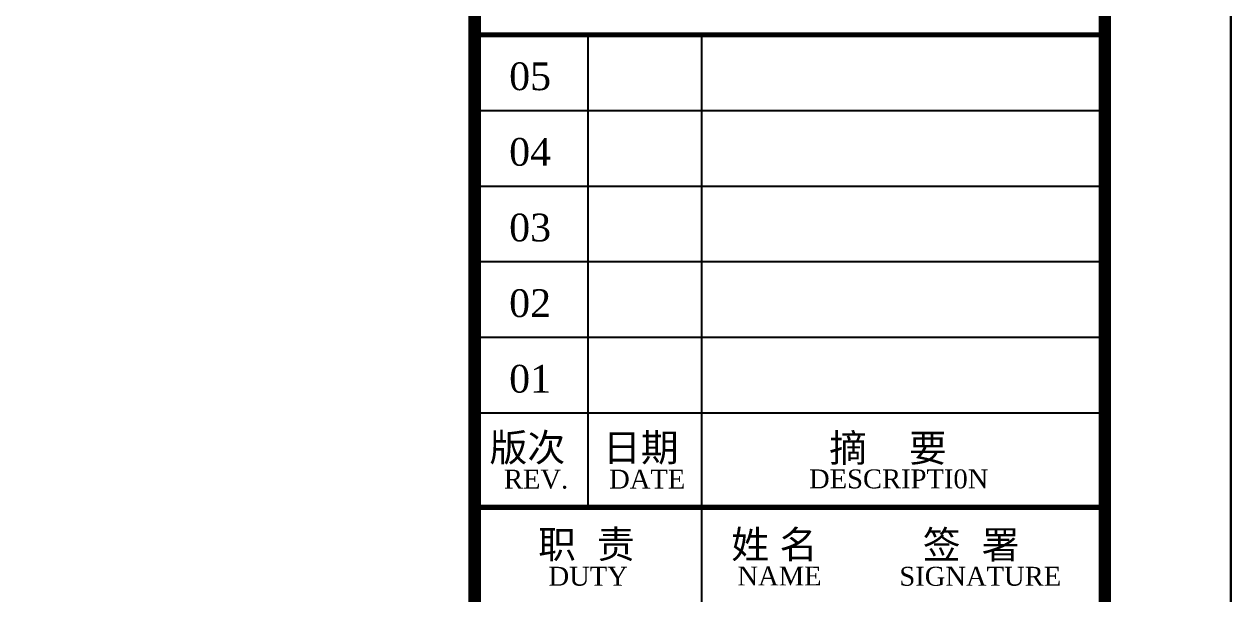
# Model space of a CAD drawing. Extents: x 498328 to 716449, y -893371 to -467753.
# Drawn here: x 601154 to 610727, y -877307 to -872786 of the extents above; entities that cross this region are included whole.
import ezdxf

# ---------------------------------------------------------------- set-up
doc = ezdxf.new("R2010")
doc.units = 0
doc.header["$LTSCALE"] = 1000
doc.layers.get('0').update_dxf_attribs({"linetype": 'CONTINUOUS'})
for name, color, linetype in [('PUB_TITLE', 4, 'CONTINUOUS'), ('TK-PUBLIC', 7, 'CONTINUOUS'), ('通用-图框C-SHET', 141, 'CONTINUOUS')]:
    doc.layers.add(name, color=color, linetype=linetype)
doc.layers.add('yichutu', color=7, linetype='CONTINUOUS', true_color=0xffffff, plot=False)
doc.styles.add('标识1', font='times.ttf')

# ---------------------------------------------------------------- blocks, each defined once
blk = doc.blocks.new('yct-841-594-84100-59400-100-1000.0')
at = {"layer": 'yichutu', "color": 7, "true_color": 0xffffff}
blk.add_lwpolyline([(0, 0), (0, 59400), (84100, 59400), (84100, 0)], close=True, dxfattribs=at)
blk = doc.blocks.new('图框1')
at = {"layer": '通用-图框C-SHET', "const_width": 40}
blk.add_lwpolyline([(704539.4, -228356), (709539.4, -228356)], dxfattribs=at)
at = {"layer": 'TK-PUBLIC', "style": '标识1'}
for s, height, p in [('职  责', 220, (705043.7, -228760.3)), ('姓 名', 220, (706575.9, -228762)), ('签  署', 220, (708095.2, -228764)), ('DUTY', 150, (705126.6, -228978.7)), ('NAME', 150, (706625, -228977)), ('SIGNATURE', 150, (707909.5, -228979.1))]:
    blk.add_text(s, height=height, dxfattribs=at).set_placement(p)

msp = doc.modelspace()

# ---------------------------------------------------------------- linework, layer by layer
at = {"layer": 'PUB_TITLE'}
msp.add_lwpolyline([(526627.4, -893370.7), (610727.4, -893370.7), (610727.4, -833970.7), (526627.4, -833970.7)], close=True, dxfattribs=at)
at = {"layer": 'PUB_TITLE', "const_width": 100}
msp.add_lwpolyline([(529127.4, -892370.7), (609727.4, -892370.7), (609727.4, -834970.7), (529127.4, -834970.7)], close=True, dxfattribs=at)
at = {"layer": '通用-图框C-SHET'}
for p, q in [((605627.4, -872870.7), (605627.4, -876620.7)), ((606527.4, -872870.7), (606527.4, -883370.7)), ((604727.4, -873470.7), (609727.4, -873470.7)), ((604727.4, -874070.7), (609727.4, -874070.7)), ((604727.4, -874670.7), (609727.4, -874670.7)), ((604727.4, -875270.7), (609727.4, -875270.7)), ((604727.4, -875870.7), (609727.4, -875870.7))]:
    msp.add_line(p, q, dxfattribs=at)
for points, const_width in [([(604727.4, -892370.7), (604727.4, -866420.7)], 100), ([(604727.4, -872870.7), (609727.4, -872870.7)], 40), ([(604727.4, -872870.7), (609727.4, -872870.7)], 40), ([(604727.4, -876620.7), (609727.4, -876620.7)], 40)]:
    msp.add_lwpolyline(points, dxfattribs=dict(at, const_width=const_width))

# ---------------------------------------------------------------- block references
at = {"color": 1, "lineweight": 13}
msp.add_blockref('图框1', (-99812.1, -648263.1), dxfattribs=at)
at = {"layer": 'yichutu'}
msp.add_blockref('yct-841-594-84100-59400-100-1000.0', (526627.4, -893370.7), dxfattribs=at)

# ---------------------------------------------------------------- texts
at = {"layer": 'TK-PUBLIC', "style": '标识1'}
for s, height, p in [('05', 220, (605002.1, -873309.9)), ('04', 220, (605002.1, -873909.9)), ('03', 220, (605002.1, -874509.9)), ('02', 220, (605002.1, -875109.9)), ('01', 220, (605002.1, -875709.9)), ('版次', 220, (604846.4, -876255.6)), ('日期', 220, (605746.4, -876255.6)), ('摘    要', 220, (607541.3, -876259.3)), ('REV.', 150, (604960.6, -876471.4)), ('DATE', 150, (605795.2, -876471.4)), ('DESCRIPTI0N', 150, (607381, -876469.5))]:
    msp.add_text(s, height=height, dxfattribs=at).set_placement(p)

doc.saveas('drawing.dxf')
